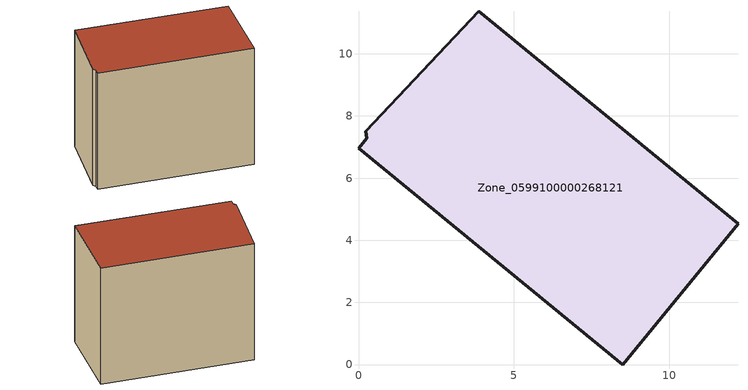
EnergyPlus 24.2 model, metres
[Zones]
Zone_0599100000268121
 floor ground (C_G): 0.24,7.51 3.87,11.36 12.21,4.53 8.51,0 0,6.96 0.26,7.28 z0
 wall outside (C_F): 8.51,0 12.21,4.53 3.87,11.36 0.24,7.51 0.26,7.28 0,6.96 8.51,0 z0:9.01
 roof outside (C_R): 3.87,11.36 0.24,7.51 0.26,7.28 0,6.96 8.51,0 12.21,4.53 z9.01
[BUILDING]
Pand.0599100000268121: North Axis=0; Terrain=City; Loads Convergence Tolerance Value=0.04; Temperature Convergence Tolerance Value=0.4; Solar Distribution=FullExterior; Maximum Number of Warmup Days=25; Minimum Number of Warmup Days=1
[Site:Location]
Rotterdam.The.Hague.AP_ZH_NLD Design_Conditions: Latitude=51.96; Longitude=4.45; Time Zone=1; Elevation=-4.5
[SITE:GROUNDTEMPERATURE:BUILDINGSURFACE]
18, 18, 18, 18, 18, 18, 18, 18, 18, 18, 18, 18
[MATERIAL] Thermal Absorptance=0.9; Solar Absorptance=0.7; Visible Absorptance=0.7
Name | Roughness | Thickness | Conductivity | Density | Specific Heat
G.TI.1946-1964 | MediumSmooth | 0.15 | 1 | 540 | 1210
F.TI.1946-1964 | Rough | 0.3 | 0.857143 | 1920 | 840
R.TI.1946-1964 | MediumRough | 0.2 | 0.277778 | 1500 | 1000
[CONSTRUCTION]
C_G: G.TI.1946-1964
C_F: F.TI.1946-1964
C_R: R.TI.1946-1964
[ZONE]
Zone_0599100000268121: Type=1; Multiplier=1; Ceiling Height=Autocalculate; Volume=Autocalculate; Floor Area=autocalculate; Part of Total Floor Area=Yes
[ZONEINFILTRATION:DESIGNFLOWRATE]
Infil_Zone_0599100000268121: Zone or ZoneList or Space or SpaceList=Zone_0599100000268121; Schedule=AlwaysOn; Design Flow Rate Calculation Method=Flow/Area; Flow Rate per Floor Area=0.003; Constant Term Coefficient=1; Temperature Term Coefficient=0; Velocity Term Coefficient=0; Velocity Squared Term Coefficient=0
[HVACTEMPLATE:ZONE:IDEALLOADSAIRSYSTEM]
Zone_0599100000268121: Maximum Heating Supply Air Temperature=50; Minimum Cooling Supply Air Temperature=13; Maximum Heating Supply Air Humidity Ratio=0.0156; Minimum Cooling Supply Air Humidity Ratio=0.0077; Heating Limit=NoLimit; Cooling Limit=NoLimit; Dehumidification Control Type=ConstantSensibleHeatRatio; Cooling Sensible Heat Ratio=0.7; Dehumidification Setpoint=60; Humidification Control Type=None; Humidification Setpoint=30; Outdoor Air Method=None; Outdoor Air Flow Rate per Person=0.00944; Outdoor Air Flow Rate per Zone Floor Area=0; Outdoor Air Flow Rate per Zone=0; Demand Controlled Ventilation Type=None; Outdoor Air Economizer Type=NoEconomizer; Heat Recovery Type=None; Sensible Heat Recovery Effectiveness=0.7; Latent Heat Recovery Effectiveness=0.65
[ZONECONTROL:THERMOSTAT]
ThermostatControl_Zone_0599100000268121: Zone or ZoneList=Zone_0599100000268121; Control Type Schedule=DualSetpointControlType; Control 1=Thermostat_Zone_0599100000268121; Temperature Difference Between Cutout And Setpoint=0
[THERMOSTATSETPOINT:DUALSETPOINT]
Thermostat_Zone_0599100000268121: Heating Setpoint Temperature Schedule=HeatingSetpoint_Zone_0599100000268121; Cooling Setpoint Temperature Schedule=CoolingSetpoint_Zone_0599100000268121
[SCHEDULE:COMPACT]
HeatingSetpoint_Zone_0599100000268121: Through: 12/31, For: AllDays, Until: 24:00, 21
CoolingSetpoint_Zone_0599100000268121: Through: 12/31, For: AllDays, Until: 24:00, 24
DualSetpointControlType: Through: 12/31, For: AllDays, Until: 24:00, 4
AlwaysOn: Through: 12/31, For: AllDays, Until: 24:00, 1
